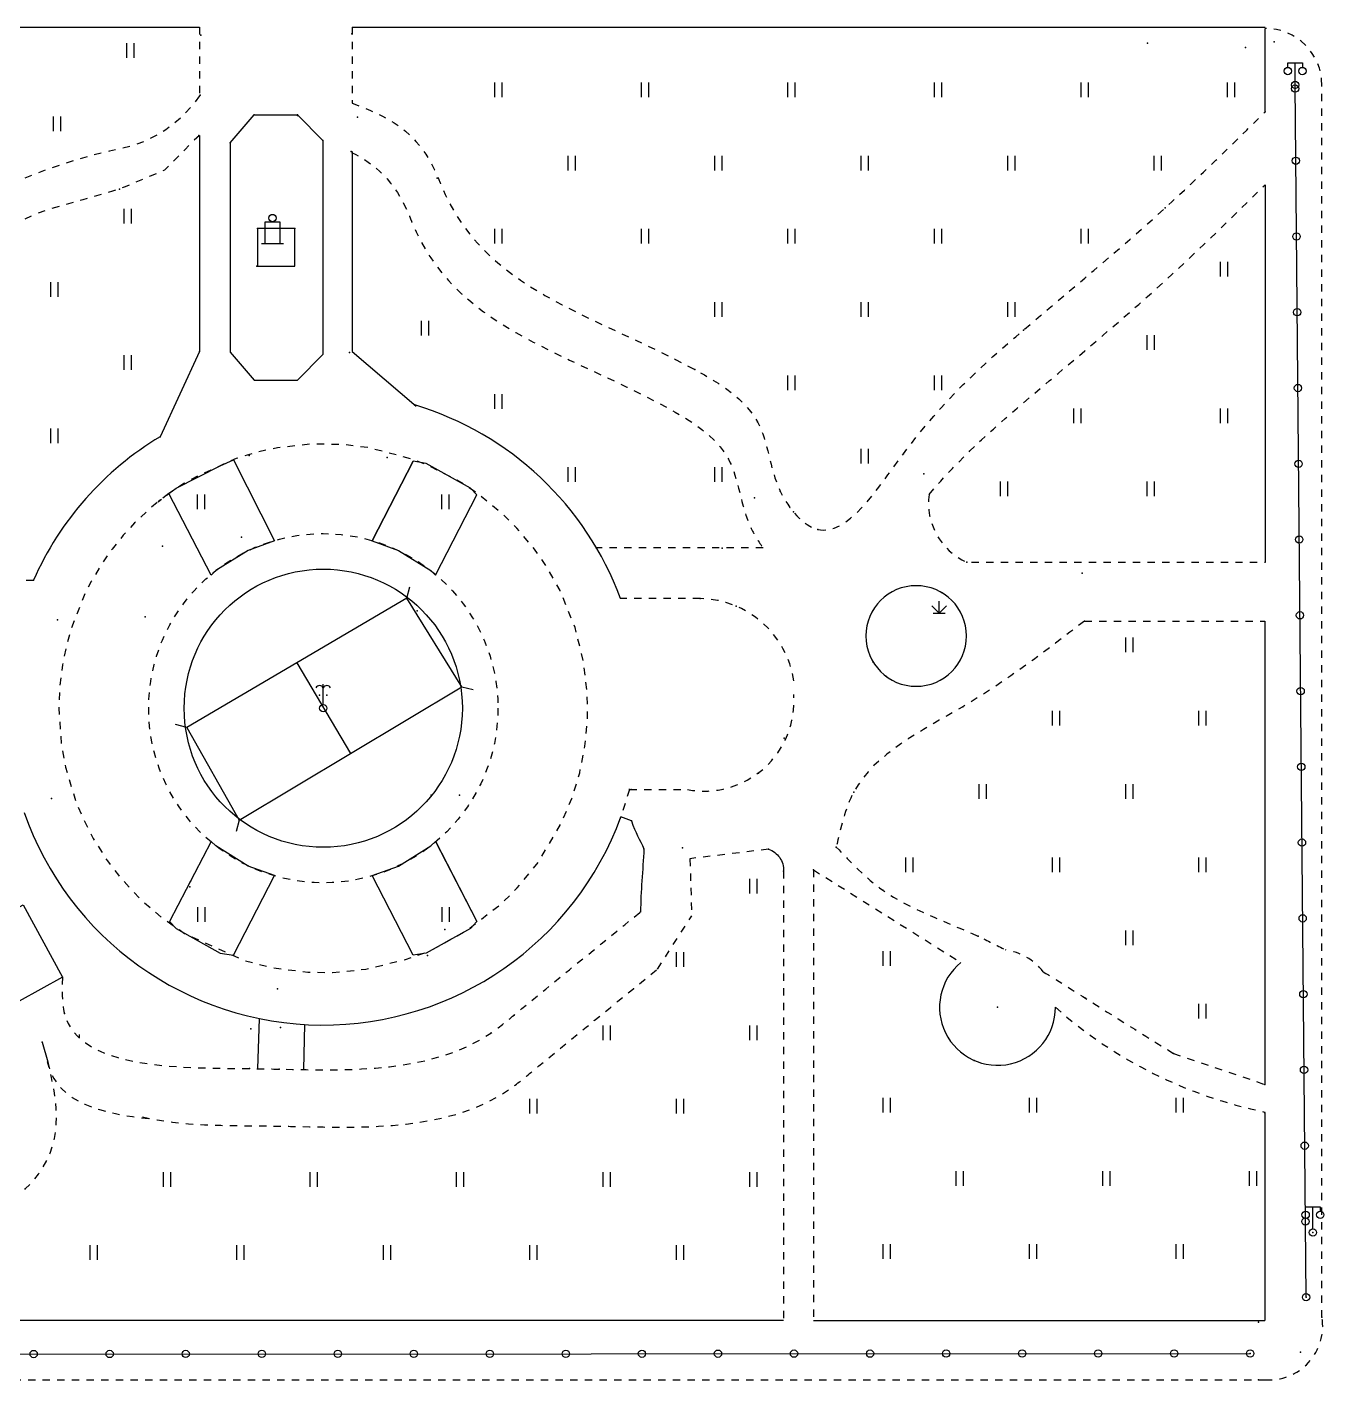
# Model space of a CAD drawing. Extents: x -992 to 2561, y -723 to 1492.
# Drawn here: x 2114.1 to 2202.6, y 975.7 to 1068 of the extents above; entities that cross this region are included whole.
import ezdxf

# ---------------------------------------------------------------- set-up
doc = ezdxf.new("R2010")
doc.units = 0
doc.header["$LTSCALE"] = 0.5
doc.header["$PDSIZE"] = 0.2
doc.linetypes.add('X3', pattern=[5, 4, -1])
doc.linetypes.add('X6', pattern=[2, 1, -1])
doc.layers.get('0').update_dxf_attribs({"linetype": 'CONTINUOUS'})
doc.layers.add('ASSIST', color=7, linetype='CONTINUOUS', plot=False)
for name, color, linetype in [('DLDW', 11, 'CONTINUOUS'), ('DLSS', 4, 'CONTINUOUS'), ('ZBTZ', 3, 'CONTINUOUS'), ('ZDH', 1, 'CONTINUOUS')]:
    doc.layers.add(name, color=color, linetype=linetype)
doc.linetypes.add('1161', pattern='A,0,[149,AAA.SHX,S=0.15,R=0,X=0,Y=0],-1.6', length=1.6)

# ---------------------------------------------------------------- blocks, each defined once
blk = doc.blocks.new('gc121')
for p, q in [((-0.5, -1), (-0.5, 1)), ((0.5, -1), (0.5, 1))]:
    blk.add_line(p, q)
blk = doc.blocks.new('gc097')
for p, q in [((-1, 2.9), (-1, 3.5)), ((-1, 3.5), (1, 3.5)), ((0, 0.5), (0, 3.5)), ((1, 3.5), (1, 2.9))]:
    blk.add_line(p, q)
for centre in [(-1, 2.4), (1, 2.4), (0, 0)]:
    blk.add_circle(centre, 0.5)
blk = doc.blocks.new('gc170')
at = {"linetype": 'Continuous'}
blk.add_circle((0, 0), 0.5, dxfattribs=at)
blk = doc.blocks.new('gc020')
at = {"linetype": 'Continuous'}
blk.add_line((0, 0.5), (0, 3.3), dxfattribs=at)
blk.add_circle((0, 0), 0.5)
for centre in [(-0.5, 2.53), (0.5, 2.53)]:
    blk.add_arc(centre, 0.567, 28.0725, 151.9275, dxfattribs=at)
for p in [(-0.5, 1.8), (0.5, 1.8)]:
    blk.add_point(p, dxfattribs=at)
blk = doc.blocks.new('gc107')
for p, q in [((-1, 0), (-1, 3)), ((-1, 3), (1, 3)), ((1, 3), (1, 0)), ((-1.5, 0), (1.5, 0))]:
    blk.add_line(p, q)
blk.add_circle((0, 3.5), 0.5)
blk = doc.blocks.new('gc124')
for p, q in [((-1, 1), (0, 0)), ((-0.8, 0), (0.8, 0)), ((0, 0), (0, 1.6)), ((0, 0), (1, 1))]:
    blk.add_line(p, q)

msp = doc.modelspace()

# ---------------------------------------------------------------- linework, layer by layer
at = {"linetype": 'Continuous'}
for p, q in [((2137.646, 1032.984, 11.356), (2140.438, 1038.409, 2.603)), ((2141.978, 1030.631, 7.742), (2144.798, 1036.11, -1.1)), ((2141.978, 1012.487, 7.742), (2144.798, 1007.007, -1.1)), ((2129.855, 996.959, 12.286), (2129.973, 1000.381, 12.231)), ((2132.996, 996.897, 12.287), (2133.063, 999.977, 12.231))]:
    msp.add_line(p, q, dxfattribs=at)
at = {"linetype": 'Continuous', "elevation": 12.536, "flags": 128}
msp.add_lwpolyline([(2109.199, 1005.581), (2113.845, 1008.142), (2116.513, 1003.212), (2116.513, 1003.212), (2112.063, 1000.759)], dxfattribs=at)
at = {"linetype": 'Continuous'}
msp.add_circle((2134.315, 1021.559, 10.746), 9.492, dxfattribs=at)
msp.add_arc((2134.315, 1021.559, 12.231), 21.618, 345.11997, 345.23676, dxfattribs=at)
msp.add_open_spline([(2117.666, 999.299, 2.588), (2117.663, 999.221, 2.589), (2117.661, 999.144, 2.59), (2117.659, 999.066, 2.591)], degree=3, dxfattribs=at)
at = {"layer": 'ASSIST', "linetype": 'Continuous', "elevation": 2.603, "flags": 128}
for points in [[(2201.381, 981.366), (2200.642, 1064.091)], [(2062.663, 977.467), (2197.571, 977.528)]]:
    msp.add_lwpolyline(points, dxfattribs=at)
at = {"layer": 'ASSIST', "linetype": 'Continuous', "elevation": 10.746, "flags": 128}
msp.add_lwpolyline([(2140.01, 1029.076), (2124.995, 1020.252), (2128.573, 1013.927), (2143.768, 1023.029)], close=True, dxfattribs=at)
at = {"layer": 'DLDW', "linetype": 'Continuous', "elevation": 2.603, "flags": 128}
msp.add_lwpolyline([(2129.83, 1054.285), (2129.83, 1051.724), (2132.377, 1051.724), (2132.377, 1054.285), (2129.83, 1054.285)], close=True, dxfattribs=at)
at = {"layer": 'DLDW', "linetype": 'Continuous'}
msp.add_circle((2134.315, 1021.559, 10.746), 9.492, dxfattribs=at)
at = {"layer": 'DLSS', "linetype": 'X6'}
for p, q in [((2202.465, 979.993, 11.455), (2202.465, 1064.077, 11.455)), ((2160.031, 1029.038, 11.818), (2154.579, 1029.038, 11.818)), ((2186.256, 1027.503, 11.364), (2198.579, 1027.499, 11.512)), ((2155.209, 1016.007, 12.231), (2154.575, 1014.017, 12.231)), ((2155.209, 1016.007, 12.231), (2159.167, 1016.007, 12.231)), ((2164.699, 1011.937, 12.486), (2159.336, 1011.29, 2.603)), ((2159.336, 1011.29, 2.603), (2159.457, 1007.383, 2.603)), ((2165.721, 1010.446, 12.476), (2165.721, 979.777, 11.284)), ((2167.763, 1010.53, 12.475), (2177.825, 1004.211, 11.289)), ((2167.763, 1010.53, 12.475), (2167.763, 979.777, 11.522)), ((2157.116, 1003.753, 2.603), (2159.457, 1007.383, 2.603)), ((2192.326, 998.005, 11.343), (2198.579, 995.881, 11.512)), ((2061.165, 975.731, 3.654), (2198.849, 975.72, 11.507))]:
    msp.add_line(p, q, dxfattribs=at)
at = {"layer": 'DLSS', "linetype": 'Continuous'}
for p, q in [((2140.01, 1029.076, 2.603), (2140.211, 1029.85, 2.603)), ((2140.01, 1029.076, 2.603), (2124.995, 1020.252, 2.603)), ((2132.503, 1024.664, 2.603), (2136.171, 1018.478, 2.603)), ((2128.573, 1013.927, 2.603), (2143.768, 1023.029, 2.603)), ((2143.768, 1023.029, 2.603), (2144.544, 1022.834, 2.603)), ((2124.995, 1020.252, 2.603), (2124.221, 1020.453, 2.603)), ((2128.573, 1013.927, 2.603), (2128.379, 1013.151, 2.603))]:
    msp.add_line(p, q, dxfattribs=at)
at = {"layer": 'DLSS', "linetype": 'X3'}
msp.add_line((2115.133, 998.778, 12.253), (2115.516, 997.437, 10.136), dxfattribs=at)
at = {"layer": 'DLSS', "linetype": 'X6', "flags": 128}
for points, elevation in [([(2125.875, 1068.042), (2125.875, 1063.341)], 10.746), ([(2136.277, 1068.042), (2136.277, 1062.844)], 10.746), ([(2125.875, 1063.341), (2125.399, 1062.701), (2124.591, 1061.84), (2123.565, 1061.027), (2122.994, 1060.673), (2122.185, 1060.269), (2121.452, 1059.99), (2120.486, 1059.733), (2119.736, 1059.572), (2118.494, 1059.267), (2117.574, 1059.011), (2116.468, 1058.667), (2115.541, 1058.349), (2114.66, 1058.02), (2113.523, 1057.556), (2113.523, 1057.556), (2112.391, 1057.048), (2111.734, 1056.732), (2110.899, 1056.305), (2109.932, 1055.776), (2109.496, 1055.744), (2108.759, 1055.633), (2107.675, 1055.332), (2106.462, 1054.775), (2105.558, 1054.171), (2103.831, 1052.301), (2102.591, 1050.829), (2100.529, 1049.435), (2100.529, 1049.435), (2099.126, 1048.931), (2097.132, 1048.679), (2096.213, 1048.732), (2094.879, 1048.505), (2092.771, 1049.1), (2090.621, 1049.707), (2089.73, 1049.609), (2089.352, 1049.506), (2087.798, 1048.585), (2087.354, 1048.093), (2087.189, 1047.861), (2086.538, 1047.585), (2085.887, 1047.308), (2085.017, 1047.13), (2083.715, 1046.145), (2083.394, 1045.584), (2083.229, 1045.076), (2083.161, 1044.539), (2082.905, 1044.39), (2081.763, 1043.436), (2081.356, 1042.927), (2081.075, 1042.485), (2080.779, 1041.876), (2080.576, 1041.287), (2080.449, 1040.718), (2080.382, 1040.072), (2080.306, 1039.381), (2080.151, 1038.742), (2079.867, 1038.019), (2079.694, 1037.689), (2079.359, 1037.175), (2078.866, 1036.599), (2077.991, 1035.885), (2077.18, 1035.321), (2076.46, 1034.753), (2075.936, 1034.293), (2075.412, 1033.791), (2074.796, 1033.135), (2074.297, 1032.545), (2073.024, 1030.708), (2072.099, 1028.886), (2071.83, 1028.218)], 2.603), ([(2125.875, 1060.648), (2125.459, 1060.272), (2124.888, 1059.694), (2124.288, 1059.088), (2123.482, 1058.274), (2122.499, 1057.861), (2121.51, 1057.445), (2120.788, 1057.142), (2120.403, 1056.98), (2119.938, 1056.846), (2118.841, 1056.531), (2117.897, 1056.259), (2116.502, 1055.858), (2115.457, 1055.557), (2114.523, 1055.208), (2113.848, 1054.893), (2113.285, 1054.629), (2112.181, 1054.113), (2111.739, 1053.907), (2110.674, 1053.409), (2109.849, 1053.023), (2109.008, 1052.78), (2108.114, 1052.522), (2107.385, 1052.312), (2106.379, 1052.022), (2105.765, 1051.417), (2105.451, 1051.109), (2104.773, 1050.442), (2104.101, 1049.783), (2103.538, 1049.26), (2102.333, 1048.256), (2101.783, 1047.797), (2101.033, 1047.172), (2100.446, 1046.682), (2099.367, 1046.506), (2097.988, 1046.282), (2096.956, 1046.114), (2096.13, 1045.979), (2096.115, 1044.369), (2096.103, 1043.177), (2096.09, 1041.809), (2096.084, 1041.163), (2096.07, 1039.775), (2096.061, 1038.778), (2096.041, 1036.755), (2096.03, 1035.544), (2096.015, 1034.021), (2095.995, 1031.875), (2095.985, 1030.896), (2096.005, 1032.948), (2095.998, 1032.237), (2095.992, 1031.641), (2095.978, 1030.142), (2098.01, 1030.182), (2100.137, 1030.224), (2104.129, 1030.303), (2108.194, 1030.383), (2112.113, 1030.328), (2114.54, 1030.294)], 2.603), ([(2164.342, 1032.499), (2152.893, 1032.499)], 12.657)]:
    msp.add_lwpolyline(points, dxfattribs=dict(at, elevation=elevation))
at = {"layer": 'DLSS', "linetype": 'X6', "elevation": 2.603, "flags": 128}
msp.add_lwpolyline([(2123.771, 1036.202), (2123.045, 1035.65), (2122.352, 1035.067), (2121.441, 1034.202), (2120.668, 1033.363), (2119.908, 1032.423), (2119.182, 1031.386), (2118.48, 1030.21), (2118.062, 1029.396), (2117.089, 1026.929), (2116.789, 1025.85), (2116.518, 1024.531), (2116.324, 1022.942), (2116.271, 1021.559), (2116.442, 1019.085), (2116.726, 1017.532), (2117.425, 1015.211), (2117.939, 1013.983), (2118.619, 1012.659), (2119.579, 1011.146), (2120.329, 1010.159), (2121.836, 1008.527), (2123.287, 1007.277), (2124.852, 1006.196), (2128.932, 1004.337), (2130.807, 1003.859), (2133.261, 1003.546), (2134.951, 1003.526), (2137.221, 1003.751), (2139.933, 1004.412), (2141.609, 1005.002), (2144.079, 1006.385), (2146.423, 1008.181), (2147.547, 1009.291), (2148.991, 1011.062), (2150.545, 1013.675), (2151.279, 1015.409), (2151.814, 1017.158), (2152.173, 1018.978), (2152.344, 1020.826), (2152.331, 1022.563), (2152.082, 1024.709), (2151.498, 1027.067), (2150.473, 1029.59), (2149.566, 1031.202), (2148.722, 1032.423), (2147.53, 1033.845), (2146.578, 1034.795), (2144.855, 1036.204), (2143.854, 1036.875), (2143.365, 1037.169), (2141.408, 1038.15), (2140.386, 1038.551), (2137.438, 1039.33), (2135.818, 1039.54), (2133.525, 1039.585), (2131.197, 1039.331), (2129.821, 1039.034), (2128.378, 1038.598), (2125.784, 1037.423), (2124.789, 1036.883), (2123.784, 1036.211), (2123.045, 1035.65)], close=True, dxfattribs=at)
at = {"layer": 'DLSS', "linetype": 'X6', "elevation": 2.535, "flags": 128}
msp.add_lwpolyline([(2175.652, 1036.145, 0.331521), (2178.228, 1031.52), (2198.606, 1031.52)], format="xyb", dxfattribs=at)
at = {"layer": 'DLSS', "linetype": 'X3', "elevation": 12.486, "flags": 128}
msp.add_lwpolyline([(2164.699, 1011.937, -0.336849), (2165.721, 1010.446, -0.336849)], format="xyb", dxfattribs=at)
at = {"layer": 'DLSS', "linetype": 'X6'}
msp.add_circle((2134.315, 1021.559, 10.746), 11.916, dxfattribs=at)
for centre, radius, start, end in [((2198.589, 1064.077, 11.455), 3.876, 0, 90), ((2159.945, 1022.5, 11.818), 6.539, 8.15096, 89.24633), ((2160.303, 1022.033, 12.231), 6.132, 259.31512, 4.30338), ((2180.326, 1001.148, 11.289), 3.954, 37.88959, 82.16693), ((2204.74, 1024.209, 11.289), 30.828, 228.42054, 258.455), ((2198.849, 979.387, 11.507), 3.666, 265.63434, 9.51789)]:
    msp.add_arc(centre, radius, start, end, dxfattribs=at)
for points in [[(2136.277, 1062.844, 10.746), (2142.179, 1057.691, 2.603), (2142.347, 1057.271, 2.603), (2159.675, 1044.665, 11.226), (2163.946, 1041.101, 12.137), (2165.499, 1036.368, 12.648), (2168.068, 1033.764, 11.401), (2173.907, 1038.918, 11.314), (2182.094, 1047.363, 11.319), (2191.773, 1055.707, 11.342), (2198.589, 1062.248, 11.518)], [(2186.256, 1027.503, 11.364), (2177.965, 1021.661, 12.542), (2170.521, 1015.837, 12.668), (2169.322, 1012.085, 12.614)], [(2116.513, 1003.212, 12.265), (2116.65, 1000.731, 12.295), (2129.282, 996.967, 12.286), (2131.305, 996.931, 12.288), (2145.741, 999.382, 12.26), (2147.333, 1000.614, 12.272), (2155.963, 1007.666, 12.28)]]:
    msp.add_spline(points, degree=3, dxfattribs=at)
for points, knots in [([(2136.246, 1059.488, 7.73), (2137.783, 1058.727, 5.132), (2139.277, 1057.522, 2.988), (2143.114, 1047.617, 3.075), (2152.414, 1045.58, 11.514), (2162.64, 1039.162, 12.32), (2162.777, 1034.902, 13.479), (2164.02, 1032.898, 12.83), (2164.342, 1032.499, 12.657)], [3.312513, 3.312513, 3.312513, 3.312513, 11.300092, 11.75201, 34.850411, 40.487206, 45.494623, 46.978125, 46.978125, 46.978125, 46.978125]), ([(2175.652, 1036.145, 2.535), (2177.802, 1038.675, 2.63), (2182.688, 1042.984, 2.266), (2191.112, 1049.918, 2.395), (2196.358, 1055.086, 2.541), (2198.588, 1057.284, 2.603)], [59.624314, 59.624314, 59.624314, 59.624314, 68.910085, 81.689204, 91.137671, 91.137671, 91.137671, 91.137671]), ([(2169.322, 1012.085, 12.614), (2170.317, 1011.035, 12.119), (2172.913, 1008.292, 10.827), (2177.472, 1006.795, 11.262), (2180.258, 1005.391, 11.307), (2180.865, 1005.066, 11.309)], [0, 0, 0, 0, 4.496861, 11.738493, 13.796613, 13.796613, 13.796613, 13.796613]), ([(2121.969, 993.669, 2.631), (2124.573, 993.045, 2.624), (2128.79, 993.094, 2.604), (2136.498, 992.936, 2.621), (2143.658, 992.722, 2.551), (2150.847, 998.649, 2.618), (2154.241, 1001.412, 2.61), (2157.116, 1003.753, 2.603)], [8.347194, 8.347194, 8.347194, 8.347194, 15.665826, 17.689147, 32.331766, 34.344831, 45.48968, 45.48968, 45.48968, 45.48968]), ([(2183.447, 1003.577, 11.283), (2184.414, 1002.987, 11.265), (2187.351, 1001.108, 11.197), (2190.32, 999.256, 11.284), (2192.326, 998.005, 11.343)], [16.777938, 16.777938, 16.777938, 16.777938, 20.183322, 27.269257, 27.269257, 27.269257, 27.269257]), ([(2109.025, 985.297, 2.566), (2111.139, 986.591, 2.311), (2116.899, 990.118, 1.616), (2116.256, 994.567, 6.876), (2115.503, 997.433, 10.527)], [0, 0, 0, 0, 6.787792, 18.497678, 18.497678, 18.497678, 18.497678]), ([(2115.516, 997.437, 10.136), (2115.534, 997.331, 10.137), (2116.086, 994.726, 10.166), (2119.217, 993.851, 10.155), (2122.508, 993.551, 10.143)], [2.144094, 2.144094, 2.144094, 2.144094, 2.484961, 10.767248, 10.767248, 10.767248, 10.767248])]:
    msp.add_open_spline(points, degree=3, knots=knots, dxfattribs=at)
at = {"layer": 'ZBTZ', "linetype": 'Continuous'}
for p, q in [((2061.35, 1068.034, 3.654), (2125.875, 1068.034, 7.351)), ((2136.277, 1068.034, 7.947), (2198.589, 1068.034, 11.518)), ((2198.589, 1062.248, 11.518), (2198.589, 1067.953, 11.518)), ((2127.97, 1060.146, 11.106), (2129.596, 1062.055, 11.183)), ((2129.596, 1062.055, 11.183), (2132.556, 1062.055, 11.183)), ((2132.556, 1062.055, 11.183), (2134.291, 1060.304, 11.158)), ((2127.97, 1060.146, 11.106), (2127.97, 1045.863, 11.106)), ((2134.291, 1060.304, 11.158), (2134.291, 1045.705, 11.158)), ((2198.588, 1057.284, 2.603), (2198.581, 1031.52, 6.339)), ((2127.97, 1045.863, 11.106), (2129.596, 1043.954, 11.183)), ((2132.556, 1043.954, 11.183), (2134.291, 1045.705, 11.158)), ((2136.277, 1045.913, 10.746), (2140.658, 1042.177, 2.603)), ((2129.596, 1043.954, 11.183), (2132.556, 1043.954, 11.183)), ((2198.579, 1027.499, 6.922), (2198.579, 995.881, 11.512)), ((2155.353, 1013.885, 12.487), (2154.625, 1014.151, 12.231)), ((2198.579, 993.979, 11.512), (2198.579, 979.777, 11.284)), ((2165.721, 979.777, 11.284), (2093.665, 979.777, 11.284)), ((2167.763, 979.777, 11.522), (2198.579, 979.777, 11.284))]:
    msp.add_line(p, q, dxfattribs=at)
at = {"layer": 'ZBTZ', "linetype": 'Continuous', "elevation": 10.746, "flags": 128}
for points in [[(2125.875, 1060.648), (2125.875, 1045.913), (2123.18, 1040.089)], [(2136.277, 1059.551), (2136.277, 1045.913)]]:
    msp.add_lwpolyline(points, dxfattribs=at)
at = {"layer": 'ZBTZ', "linetype": 'Continuous', "elevation": 2.603, "flags": 128}
for points in [[(2128.192, 1038.514), (2130.984, 1032.984), (2129.183, 1032.328), (2126.978, 1030.954), (2126.666, 1030.643), (2123.771, 1036.202), (2124.279, 1036.58), (2127.274, 1038.098), (2128.192, 1038.514)], [(2140.438, 1038.409), (2137.646, 1032.984), (2139.447, 1032.328), (2141.653, 1030.954), (2141.964, 1030.643), (2144.798, 1036.11), (2144.352, 1036.58), (2141.341, 1038.265), (2140.438, 1038.409)], [(2128.192, 1004.709), (2130.984, 1010.134), (2129.183, 1010.79), (2126.978, 1012.164), (2126.666, 1012.475), (2123.832, 1007.007), (2124.279, 1006.538), (2127.289, 1004.852), (2128.192, 1004.709)], [(2140.438, 1004.709), (2137.646, 1010.134), (2139.447, 1010.79), (2141.653, 1012.164), (2141.964, 1012.475), (2144.798, 1007.007), (2144.352, 1006.538), (2141.341, 1004.852), (2140.438, 1004.709)]]:
    msp.add_lwpolyline(points, close=True, dxfattribs=at)
at = {"layer": 'ZBTZ', "linetype": '1161', "elevation": 2.603, "flags": 128}
msp.add_lwpolyline([(2171.343, 1026.488, 1), (2178.209, 1026.488, 1)], format="xyb", close=True, dxfattribs=at)
at = {"layer": 'ZBTZ', "linetype": 'Continuous'}
for centre, radius, start, end in [((2134.315, 1021.559, 12.231), 21.618, 20.25873, 73.18565), ((2134.315, 1021.559, 12.231), 21.618, 121.00234, 156.16774), ((2134.315, 1021.559, 12.231), 21.618, 199.20419, 339.95992), ((2180.326, 1001.148, 11.289), 3.954, 129.22974, 0)]:
    msp.add_arc(centre, radius, start, end, dxfattribs=at)
for points in [[(2155.353, 1013.885, 2.603), (2155.607, 1013.036, 2.603), (2155.918, 1012.606, 2.603), (2156.201, 1011.967, 2.603)], [(2156.201, 1011.967, 2.603), (2156.122, 1010.533, 2.603), (2155.978, 1009.026, 2.603), (2155.963, 1007.666, 2.603)]]:
    msp.add_open_spline(points, degree=3, dxfattribs=at)
at = {"layer": 'ZDH', "linetype": 'Continuous'}
for p in [(2125.953, 1067.488, 11.126), (2125.953, 1067.488, 11.126), (2125.953, 1067.488, 11.126), (2136.268, 1067.574, 11.087), (2136.268, 1067.574, 11.087), (2136.268, 1067.574, 11.087), (2190.562, 1066.941, 11.766), (2190.562, 1066.941, 11.766), (2190.562, 1066.941, 11.766), (2197.248, 1066.656, 12.372), (2197.248, 1066.656, 12.372), (2197.248, 1066.656, 12.372), (2199.206, 1067.031, 11.547), (2199.206, 1067.031, 11.547), (2199.206, 1067.031, 11.547), (2200.633, 1063.841, 11.418), (2200.633, 1063.841, 11.418), (2200.633, 1063.841, 11.418), (2125.915, 1063.401, 11.105), (2125.915, 1063.401, 11.105), (2125.915, 1063.401, 11.105), (2129.596, 1062.055, 11.183), (2129.596, 1062.055, 11.183), (2129.596, 1062.055, 11.183), (2132.556, 1062.055, 11.183), (2132.556, 1062.01, 11.167), (2132.556, 1062.01, 11.167), (2136.648, 1061.892, 12.678), (2136.648, 1061.892, 12.678), (2136.648, 1061.892, 12.678), (2198.589, 1062.248, 11.518), (2198.589, 1062.248, 11.518), (2198.589, 1062.248, 11.518), (2125.832, 1060.648, 11.102), (2125.832, 1060.648, 11.102), (2125.832, 1060.648, 11.102), (2127.97, 1060.146, 11.106), (2127.97, 1060.146, 11.106), (2127.97, 1060.146, 11.106), (2134.291, 1060.304, 11.158), (2134.291, 1060.304, 11.158), (2134.291, 1060.304, 11.158), (2136.209, 1059.551, 12.742), (2136.209, 1059.551, 12.742), (2136.209, 1059.551, 12.742), (2142.078, 1057.726, 11.321), (2142.078, 1057.726, 11.321), (2142.078, 1057.726, 11.321), (2120.403, 1056.98, 10.853), (2120.403, 1056.98, 10.853), (2120.403, 1056.98, 10.853), (2191.773, 1055.707, 11.342), (2191.773, 1055.707, 11.342), (2191.773, 1055.707, 11.342), (2129.83, 1054.285, 11.091), (2129.83, 1054.285, 11.091), (2129.83, 1054.285, 11.091), (2132.377, 1054.285, 11.091), (2132.377, 1054.285, 11.091), (2132.377, 1054.285, 11.091), (2129.787, 1051.724, 10.132), (2129.787, 1051.724, 10.132), (2129.787, 1051.724, 10.132), (2182.094, 1047.363, 11.319), (2182.094, 1047.363, 11.319), (2182.094, 1047.363, 11.319), (2125.875, 1045.913, 10.746), (2125.875, 1045.913, 10.746), (2125.875, 1045.913, 10.746), (2136.108, 1045.825, 12.385), (2136.108, 1045.825, 12.385), (2136.108, 1045.825, 12.385), (2159.675, 1044.665, 11.226), (2159.675, 1044.665, 11.226), (2159.675, 1044.665, 11.226), (2163.946, 1041.101, 12.137), (2163.946, 1041.101, 12.137), (2163.946, 1041.101, 12.137), (2123.18, 1040.089, 12.279), (2123.18, 1040.089, 12.279), (2123.18, 1040.089, 12.279), (2129.254, 1038.807, 12.316), (2129.254, 1038.807, 12.316), (2129.254, 1038.807, 12.316), (2138.678, 1038.674, 9.594), (2138.678, 1038.674, 9.594), (2138.678, 1038.674, 9.594), (2173.907, 1038.918, 11.314), (2173.907, 1038.918, 11.314), (2173.907, 1038.918, 11.314), (2175.287, 1037.549, 11.294), (2175.287, 1037.549, 11.294), (2175.287, 1037.549, 11.294), (2163.736, 1035.92, 12.635), (2163.736, 1035.92, 12.635), (2163.736, 1035.92, 12.635), (2165.499, 1036.368, 12.648), (2165.499, 1036.368, 12.648), (2165.499, 1036.368, 12.648), (2166.396, 1034.961, 12.194), (2166.396, 1034.961, 12.194), (2166.396, 1034.961, 12.194), (2128.74, 1033.233, 11.755), (2128.74, 1033.233, 11.755), (2128.74, 1033.233, 11.755), (2168.068, 1033.764, 11.401), (2168.068, 1033.764, 11.401), (2168.068, 1033.764, 11.401), (2123.354, 1032.616, 9.687), (2123.354, 1032.616, 12.603), (2123.354, 1032.616, 9.687), (2123.354, 1032.616, 12.603), (2123.354, 1032.616, 9.687), (2123.354, 1032.616, 12.603), (2137.646, 1032.984, 11.356), (2137.646, 1032.984, 11.356), (2137.646, 1032.984, 11.356), (2161.545, 1032.482, 12.782), (2161.545, 1032.482, 12.782), (2161.545, 1032.482, 12.782), (2178.228, 1031.52, 11.356), (2178.228, 1031.52, 11.356), (2178.228, 1031.52, 11.356), (2186.106, 1030.775, 10.133), (2186.106, 1030.775, 10.133), (2186.106, 1030.775, 10.133), (2114.54, 1030.294, 12.231), (2114.54, 1030.294, 12.231), (2114.54, 1030.294, 12.231), (2176.539, 1029.434, 11.453), (2176.539, 1029.434, 11.453), (2176.539, 1029.434, 11.453), (2160.031, 1029.038, 11.818), (2160.031, 1029.038, 11.818), (2160.031, 1029.038, 11.818), (2162.497, 1028.52, 11.388), (2162.497, 1028.52, 11.388), (2162.497, 1028.52, 11.388), (2116.174, 1027.592, 12.294), (2116.174, 1027.592, 12.294), (2116.174, 1027.592, 12.294), (2122.149, 1027.803, 11.77), (2122.149, 1027.803, 11.77), (2122.149, 1027.803, 11.77), (2140.732, 1028.21, 11.648), (2140.732, 1028.21, 11.648), (2140.732, 1028.21, 11.648), (2186.256, 1027.503, 11.364), (2186.256, 1027.503, 11.364), (2186.256, 1027.503, 11.364), (2171.847, 1024.697, 11.44), (2171.847, 1024.697, 11.44), (2171.847, 1024.697, 11.44), (2172.744, 1023.721, 11.433), (2172.744, 1023.721, 11.433), (2172.744, 1023.721, 11.433), (2177.965, 1021.661, 12.542), (2177.965, 1021.661, 12.542), (2177.965, 1021.661, 12.542), (2165.766, 1019.521, 12.506), (2165.766, 1019.521, 12.506), (2165.766, 1019.521, 12.506), (2164.006, 1017.132, 11.437), (2141.667, 1015.626, 11.663), (2141.667, 1015.626, 11.663), (2141.667, 1015.626, 11.663), (2143.605, 1015.629, 12.382), (2143.605, 1015.629, 12.382), (2143.605, 1015.629, 12.382), (2155.322, 1016.023, 12.446), (2155.322, 1016.023, 12.446), (2155.322, 1016.023, 12.446), (2170.521, 1015.837, 12.668), (2170.521, 1015.837, 12.668), (2170.521, 1015.837, 12.668), (2115.766, 1015.398, 12.3), (2115.766, 1015.398, 12.3), (2115.766, 1015.398, 12.3), (2155.353, 1013.885, 12.487), (2155.353, 1013.885, 12.487), (2155.353, 1013.885, 12.487), (2156.201, 1011.967, 12.481), (2156.201, 1011.967, 12.481), (2156.201, 1011.967, 12.481), (2158.836, 1012.04, 12.465), (2158.836, 1012.04, 12.465), (2158.836, 1012.04, 12.465), (2164.699, 1011.937, 12.486), (2164.699, 1011.937, 12.486), (2164.699, 1011.937, 12.486), (2169.322, 1012.085, 12.614), (2169.322, 1012.085, 12.614), (2169.322, 1012.085, 12.614), (2165.721, 1010.446, 12.476), (2165.721, 1010.446, 12.476), (2165.721, 1010.446, 12.476), (2167.763, 1010.53, 12.475), (2167.763, 1010.53, 12.475), (2167.763, 1010.53, 12.475), (2125.212, 1009.373, 11.77), (2125.249, 1009.741, 2.603), (2172.494, 1009.149, 11.373), (2172.494, 1009.149, 11.373), (2172.494, 1009.149, 11.373), (2155.963, 1007.666, 12.28), (2155.963, 1007.666, 12.28), (2155.963, 1007.666, 12.28), (2142.621, 1006.468, 12.27), (2142.621, 1006.468, 12.27), (2142.621, 1006.468, 12.27), (2179.011, 1005.993, 11.275), (2179.011, 1005.993, 11.275), (2179.011, 1005.993, 11.275), (2141.437, 1004.676, 12.263), (2141.437, 1004.676, 12.263), (2141.437, 1004.676, 12.263), (2116.513, 1003.212, 12.265), (2116.513, 1003.212, 12.265), (2116.513, 1003.212, 12.265), (2131.194, 1002.402, 12.295), (2131.194, 1002.402, 12.295), (2131.194, 1002.402, 12.295), (2186.324, 1001.77, 11.237), (2186.324, 1001.77, 11.237), (2186.324, 1001.77, 11.237), (2180.326, 1001.148, 11.289), (2180.326, 1001.148, 11.289), (2180.326, 1001.148, 11.289), (2116.65, 1000.731, 12.295), (2116.65, 1000.731, 12.295), (2116.65, 1000.731, 12.295), (2147.333, 1000.614, 12.272), (2147.333, 1000.614, 12.272), (2147.333, 1000.614, 12.272), (2129.367, 999.679, 12.254), (2129.367, 999.679, 12.254), (2129.367, 999.679, 12.254), (2131.393, 999.769, 12.245), (2131.393, 999.769, 12.245), (2131.393, 999.769, 12.245), (2145.741, 999.382, 12.26), (2145.741, 999.382, 12.26), (2145.741, 999.382, 12.26), (2115.133, 998.778, 12.253), (2115.133, 998.778, 12.253), (2115.133, 998.778, 12.253), (2192.326, 998.005, 11.343), (2192.326, 998.005, 11.343), (2192.326, 998.005, 11.343), (2178.741, 997.526, 11.212), (2178.741, 997.526, 11.212), (2178.741, 997.526, 11.212), (2129.282, 996.967, 12.286), (2129.282, 996.967, 12.286), (2129.282, 996.967, 12.286), (2131.305, 996.931, 12.288), (2131.305, 996.931, 12.288), (2131.305, 996.931, 12.288), (2198.57, 995.881, 11.507), (2198.57, 995.881, 11.507), (2198.57, 995.881, 11.507), (2198.555, 993.964, 11.498), (2201.852, 985.785, 11.499), (2201.852, 985.785, 11.499), (2201.852, 985.785, 11.499), (2201.381, 981.366, 11.339), (2201.381, 981.366, 11.339), (2201.381, 981.366, 11.339), (2198.143, 979.663, 11.518), (2198.143, 979.663, 11.518), (2198.143, 979.663, 11.518), (2202.465, 979.993, 11.455), (2202.465, 979.993, 11.455), (2202.465, 979.993, 11.455), (2197.571, 977.528, 11.452), (2197.571, 977.528, 11.452), (2197.571, 977.528, 11.452), (2201.001, 977.605, 11.569), (2201.001, 977.605, 11.569), (2201.001, 977.605, 11.569), (2198.133, 975.731, 11.445), (2198.133, 975.731, 11.445), (2198.133, 975.731, 11.445)]:
    msp.add_point(p, dxfattribs=at)

# ---------------------------------------------------------------- block references
at = {"layer": 'DLDW', "linetype": 'Continuous', "xscale": 0.5, "yscale": 0.5, "zscale": 0.5}
for name, p in [('gc097', (2200.633, 1063.841, 11.418)), ('gc107', (2130.849, 1053.261, 2.603)), ('gc020', (2134.315, 1021.559, 10.746)), ('gc097', (2201.852, 985.785, 11.499))]:
    msp.add_blockref(name, p, dxfattribs=at)
at = {"layer": 'ZBTZ', "linetype": 'Continuous', "yscale": 0.5}
for name, p, xscale in [('gc121', (2121.165, 1066.438, 2.603), 0.5), ('gc121', (2146.277, 1063.764, 2.603), 0.5), ('gc121', (2156.277, 1063.764, 2.603), 0.5), ('gc121', (2166.277, 1063.764, 2.603), 0.5), ('gc121', (2176.277, 1063.764, 2.603), 0.5), ('gc121', (2186.277, 1063.764, 2.603), 0.5), ('gc121', (2196.277, 1063.764, 2.603), 0.5), ('gc121', (2116.165, 1061.438, 2.603), 0.5), ('gc121', (2151.277, 1058.764, 2.603), 0.5), ('gc121', (2161.277, 1058.764, 2.603), 0.5), ('gc121', (2171.277, 1058.764, 2.603), 0.5), ('gc121', (2181.277, 1058.764, 2.603), 0.5), ('gc121', (2191.277, 1058.764, 2.603), 0.5), ('gc121', (2120.978, 1055.142, 2.603), 0.5), ('gc121', (2146.277, 1053.764, 2.603), 0.5), ('gc121', (2156.277, 1053.764, 2.603), 0.5), ('gc121', (2166.277, 1053.764, 2.603), 0.5), ('gc121', (2176.277, 1053.764, 2.603), 0.5), ('gc121', (2186.277, 1053.764, 2.603), 0.5), ('gc121', (2195.787, 1051.52, 2.603), 0.5), ('gc121', (2115.978, 1050.142, 2.603), 0.5), ('gc121', (2161.277, 1048.764, 2.603), 0.5), ('gc121', (2171.277, 1048.764, 2.603), 0.5), ('gc121', (2181.277, 1048.764, 2.603), 0.5), ('gc121', (2141.277, 1047.499, 2.603), 0.5), ('gc121', (2190.787, 1046.52, 2.603), 0.5), ('gc121', (2120.978, 1045.142, 2.603), 0.5), ('gc121', (2166.277, 1043.764, 2.603), 0.5), ('gc121', (2176.277, 1043.764, 2.603), 0.5), ('gc121', (2146.277, 1042.499, 2.603), 0.5), ('gc121', (2185.787, 1041.52, 2.603), 0.5), ('gc121', (2195.787, 1041.52, 2.603), 0.5), ('gc121', (2115.978, 1040.142, 2.603), 0.5), ('gc121', (2171.277, 1038.764, 2.603), 0.5), ('gc121', (2151.277, 1037.499, 2.603), 0.5), ('gc121', (2161.277, 1037.499, 2.603), 0.5), ('gc121', (2180.787, 1036.52, 2.603), 0.5), ('gc121', (2190.787, 1036.52, 2.603), 0.5), ('gc121', (2125.984, 1035.643, 2.603), -0.5), ('gc121', (2142.646, 1035.643, 2.603), 0.5), ('gc124', (2176.343, 1028.055, 2.603), 0.5), ('gc121', (2189.322, 1025.881, 2.603), 0.5), ('gc121', (2184.322, 1020.881, 2.603), 0.5), ('gc121', (2194.322, 1020.881, 2.603), 0.5), ('gc121', (2179.322, 1015.881, 2.603), 0.5), ('gc121', (2189.322, 1015.881, 2.603), 0.5), ('gc121', (2174.322, 1010.881, 2.603), 0.5), ('gc121', (2184.322, 1010.881, 2.603), 0.5), ('gc121', (2194.322, 1010.881, 2.603), 0.5), ('gc121', (2163.665, 1009.407, 2.603), 0.5), ('gc121', (2189.322, 1005.881, 2.603), 0.5), ('gc121', (2158.665, 1004.407, 2.603), 0.5), ('gc121', (2172.763, 1004.475, 2.603), 0.5), ('gc121', (2194.322, 1000.881, 2.603), 0.5), ('gc121', (2153.665, 999.407, 2.603), 0.5), ('gc121', (2163.665, 999.407, 2.603), 0.5), ('gc121', (2148.665, 994.407, 2.603), 0.5), ('gc121', (2158.665, 994.407, 2.603), 0.5), ('gc121', (2172.763, 994.475, 2.603), 0.5), ('gc121', (2182.763, 994.475, 2.603), 0.5), ('gc121', (2192.763, 994.475, 2.603), 0.5), ('gc121', (2123.665, 989.407, 2.603), 0.5), ('gc121', (2133.665, 989.407, 2.603), 0.5), ('gc121', (2143.665, 989.407, 2.603), 0.5), ('gc121', (2153.665, 989.407, 2.603), 0.5), ('gc121', (2163.665, 989.407, 2.603), 0.5), ('gc121', (2177.763, 989.475, 2.603), 0.5), ('gc121', (2187.763, 989.475, 2.603), 0.5), ('gc121', (2197.763, 989.475, 2.603), 0.5), ('gc121', (2118.665, 984.407, 2.603), 0.5), ('gc121', (2128.665, 984.407, 2.603), 0.5), ('gc121', (2138.665, 984.407, 2.603), 0.5), ('gc121', (2148.665, 984.407, 2.603), 0.5), ('gc121', (2158.665, 984.407, 2.603), 0.5), ('gc121', (2172.763, 984.475, 2.603), 0.5), ('gc121', (2182.763, 984.475, 2.603), 0.5), ('gc121', (2192.763, 984.475, 2.603), 0.5)]:
    msp.add_blockref(name, p, dxfattribs=dict(at, xscale=xscale))
at = {"layer": 'ZBTZ', "linetype": 'Continuous'}
for p, xscale, yscale, zscale, rotation in [((2200.642, 1064.091, 2.603), 0.5000000000001844, 0.5000000000001844, 0.5000000000001844, 90.51191739457298), ((2200.688, 1058.921, 2.603), 0.5000000000001844, 0.5000000000001844, 0.5000000000001844, 90.51191739457298), ((2200.734, 1053.75, 2.603), 0.5000000000001844, 0.5000000000001844, 0.5000000000001844, 90.51191739457298), ((2200.78, 1048.58, 2.603), 0.5000000000001844, 0.5000000000001844, 0.5000000000001844, 90.51191739457298), ((2200.827, 1043.41, 2.603), 0.5000000000001844, 0.5000000000001844, 0.5000000000001844, 90.51191739457298), ((2200.873, 1038.239, 2.603), 0.5000000000001844, 0.5000000000001844, 0.5000000000001844, 90.51191739457298), ((2200.919, 1033.069, 2.603), 0.5000000000001844, 0.5000000000001844, 0.5000000000001844, 90.51191739457298), ((2200.965, 1027.899, 2.603), 0.5000000000001844, 0.5000000000001844, 0.5000000000001844, 90.51191739457298), ((2201.011, 1022.728, 2.603), 0.5000000000001844, 0.5000000000001844, 0.5000000000001844, 90.51191739457298), ((2201.058, 1017.558, 2.603), 0.5000000000001844, 0.5000000000001844, 0.5000000000001844, 90.51191739457298), ((2201.104, 1012.388, 2.603), 0.5000000000001844, 0.5000000000001844, 0.5000000000001844, 90.51191739457298), ((2201.15, 1007.218, 2.603), 0.5000000000001844, 0.5000000000001844, 0.5000000000001844, 90.51191739457298), ((2201.196, 1002.047, 2.603), 0.5000000000001844, 0.5000000000001844, 0.5000000000001844, 90.51191739457298), ((2201.242, 996.877, 2.603), 0.5000000000001844, 0.5000000000001844, 0.5000000000001844, 90.51191739457298), ((2201.289, 991.707, 2.603), 0.5000000000001844, 0.5000000000001844, 0.5000000000001844, 90.51191739457298), ((2201.335, 986.536, 2.603), 0.5000000000001844, 0.5000000000001844, 0.5000000000001844, 90.51191739457298), ((2201.381, 981.366, 2.603), 0.5000000000001844, 0.5000000000001844, 0.5000000000001844, 90.51191739457298), ((2114.551, 977.49, 2.603), 0.500000000000373, 0.500000000000373, 0.500000000000373, 0.02590685733660552), ((2119.739, 977.493, 2.603), 0.500000000000373, 0.500000000000373, 0.500000000000373, 0.02590685733660552), ((2124.928, 977.495, 2.603), 0.500000000000373, 0.500000000000373, 0.500000000000373, 0.02590685733660552), ((2130.117, 977.498, 2.603), 0.500000000000373, 0.500000000000373, 0.500000000000373, 0.02590685733660552), ((2135.306, 977.5, 2.603), 0.500000000000373, 0.500000000000373, 0.500000000000373, 0.02590685733660552), ((2140.495, 977.502, 2.603), 0.500000000000373, 0.500000000000373, 0.500000000000373, 0.02590685733660552), ((2145.683, 977.505, 2.603), 0.500000000000373, 0.500000000000373, 0.500000000000373, 0.02590685733660552), ((2150.872, 977.507, 2.603), 0.500000000000373, 0.500000000000373, 0.500000000000373, 0.02590685733660552), ((2156.061, 977.509, 2.603), 0.500000000000373, 0.500000000000373, 0.500000000000373, 0.02590685733660552), ((2161.25, 977.512, 2.603), 0.500000000000373, 0.500000000000373, 0.500000000000373, 0.02590685733660552), ((2166.438, 977.514, 2.603), 0.500000000000373, 0.500000000000373, 0.500000000000373, 0.02590685733660552), ((2171.627, 977.516, 2.603), 0.500000000000373, 0.500000000000373, 0.500000000000373, 0.02590685733660552), ((2176.816, 977.519, 2.603), 0.500000000000373, 0.500000000000373, 0.500000000000373, 0.02590685733660552), ((2182.005, 977.521, 2.603), 0.500000000000373, 0.500000000000373, 0.500000000000373, 0.02590685733660552), ((2187.193, 977.523, 2.603), 0.500000000000373, 0.500000000000373, 0.500000000000373, 0.02590685733660552), ((2192.382, 977.526, 2.603), 0.500000000000373, 0.500000000000373, 0.500000000000373, 0.02590685733660552), ((2197.571, 977.528, 2.603), 0.500000000000373, 0.500000000000373, 0.500000000000373, 0.02590685733660552)]:
    msp.add_blockref('gc170', p, dxfattribs=dict(at, xscale=xscale, yscale=yscale, zscale=zscale, rotation=rotation))
at = {"layer": 'ZBTZ', "linetype": 'Continuous', "yscale": 0.5, "rotation": 180}
for p, xscale in [((2125.984, 1007.475, 2.603), 0.5), ((2142.646, 1007.475, 2.603), -0.5)]:
    msp.add_blockref('gc121', p, dxfattribs=dict(at, xscale=xscale))

doc.saveas('drawing.dxf')
